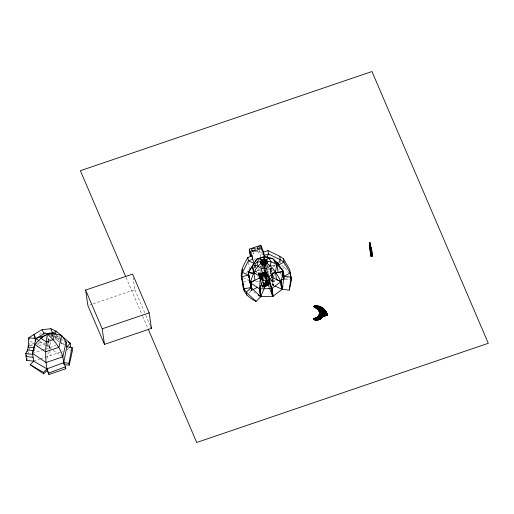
<?xml version="1.0" encoding="UTF-8"?>
<svg xmlns="http://www.w3.org/2000/svg" width="514" height="514" viewBox="0 0 514 514"><rect width="100%" height="100%" fill="white"/><g stroke="black" fill="none" stroke-linecap="round" stroke-linejoin="round"><path stroke-width="0.39" stroke-dasharray="2.57 1.93" d="M263.727 275.722L265.796 274.656L265.847 270.171L266.387 275.645M267.119 281.563L267.094 285.675L265.834 285.72L265.879 280.014M265.905 279.34L265.956 273.634L266.695 273.609M269.111 287.525L266.766 281.293L266.785 286.092L266.265 286.112L266.336 280.13M266.342 279.385L266.361 276.269M266.445 281.499L266.355 285.7M266.406 280.914L266.49 273.737M266.689 279.995L266.573 285.694M266.74 275.51L266.753 274.013M266.785 286.092L266.817 281.184M266.882 275.607L266.901 274.013M266.901 275.729L266.92 274.129M267.19 275.986L267.216 273.589M28.064 354.146L28.752 351.023M28.919 350.246L29.953 345.562L29.382 341.675L34.046 342.202M35.042 348.55L33.943 351.929M46.883 345.864L48.188 339.927L47.622 336.04M46.922 358.631L48.297 352.386M48.978 349.263L50.693 341.457M51.721 336.773L52.235 334.434M258.85 273.647L258.246 274.02L258.85 273.647L259.075 275.202M258.838 274.36L258.972 273.744L267.524 274.707M258.889 275.009L258.985 274.579M265.873 275.742L266.008 275.125M267.074 281.094L265.931 286.285L264.691 286.144L265.982 280.091M266.143 279.353L266.792 276.384M266.959 275.639L267.28 274.161M264.691 286.144L265.995 280.214M266.162 279.468L267.299 274.283M266.875 281.46L263.11 286.96L266.689 281.37L265.629 286.651L265.115 286.594L266.419 280.657M266.387 281.293L265.205 286.202M266.766 280.58L265.423 286.227M253.897 252.747L253.505 254.07L253.254 252.374L252.56 253.627M259.429 274.013L259.242 274.431M262.615 275.697L262.153 272.548L263.412 269.734M263.727 269.021L264.659 266.882L263.528 265.777M267.415 266.766L268.661 263.913M263.92 278.935L265.173 276.082M266.978 281.723L264.794 286.716L263.611 286.394L265.777 281.28M263.611 286.394L265.796 281.402M264.1 286.529L266.284 281.537M266.496 281.068L264.016 286.896L264.504 287.024L267.004 281.319M264.138 286.812L266.637 281.107M264.344 286.863L266.843 281.164M266.984 281.197L264.485 286.902L263.997 286.773M278.806 269.856L279.43 268.43M37.644 345.093L39.385 341.951M246.412 273.146L249.502 268.61M259.397 276.834L258.799 273.866L260.039 272.047M264.671 266.13L263.785 266.779L265.018 275.054L266.091 275.343L266.67 274.495L266.374 274.058L265.23 274.103L264.922 274.553L264.016 268.334M267.325 281.659L263.708 286.966L262.622 286.478L265.77 281.711M262.622 286.478L266.239 281.171M267.498 281.139L263.444 287.23L263.001 287.024L266.618 281.723M263.444 287.23L267.518 281.261M272.484 278.614L271.822 279.436M272.073 279.565L272.336 279.179M272.092 279.687L272.356 279.295M272.838 279.764L273.371 285.598L272.921 285.392L272.279 278.787M54.709 339.632L57.182 337.094L56.758 334.177M59.303 341.797L56.803 340.107L60.273 336.548M68.715 348.248L67.231 349.777L72.474 350.368M260.29 266.888L261.375 265.777M270.788 273.666L270.223 269.779L270.563 269.432L271.411 272.805M264.71 275.767L266.824 273.602M267.338 273.075L275.221 264.986M270.955 269.696L270.223 269.779M248.872 293.083L251.442 290.449L251.121 288.264M262.288 285.726L266.637 281.261M262.307 285.842L266.657 281.383M267.049 281.646L262.101 286.998L262.493 287.262L268.16 281.473M262.101 286.998L267.852 281.158M268.019 281.267L262.32 286.786M273.538 275.652L274.637 274.527M262.493 287.262L268.141 281.351M271.096 280.83L271.919 279.989L271.116 280.952M271.733 280.644C271.193 281.768 272.234 279.719 270.46 279.783M274.919 265.391L273.891 266.355L273.551 264.023M255.76 271.848L256.158 271.559L255.831 271.238M265.822 278.106L266.625 277.521M39.347 334.659L42.559 332.545M33.866 343.044L29.953 345.562L33.057 345.916M255.85 271.443L259.917 269.336M263.303 267.582L264.659 266.882L260.071 266.361M263.316 272.555L262.243 273.249L263.316 272.555L265.507 275.716M263.933 275.382L262.622 273.487L263.052 273.127L265.68 276.917M262.622 273.487L263.052 273.127M282.623 268.436L284.685 267.364L284.255 264.402M265.854 278.607L266.753 278.145M262.705 284.615L266.927 282.43L265.802 281.325M252.021 290.397L251.314 290.262L251.892 290.217L251.622 288.354M287.917 277.431L284.473 279.211L289.915 279.828M89.404 305.123L92.43 304.089M93.188 303.832L134.854 289.665L133.152 277.997M254.931 251.802L258.022 250.748L259.981 252.123M254.044 259.242L255.522 258.741M49.858 335.282L51.349 334.775M34.772 344.496L42.97 341.707M48.188 339.927L50.423 339.169M54.895 337.647L60.858 335.616M259.93 269.921L255.631 271.379L259.583 275.247M38.955 345.665L45.328 343.5M46.048 343.256L50.359 341.791M264.594 272.844L263.406 273.249L264.575 272.728L265.854 275.8M264.286 273.249L263.817 273.538L264.286 273.249L265.866 276.937M32.549 353.407L42.032 350.182M42.758 349.938L44.949 349.192M45.675 348.942L55.885 345.472M60.993 343.737L66.094 342.003M265.892 279.102L266.875 278.774M33.686 361.181L39.52 359.202M40.246 358.952L44.622 357.461M45.354 357.217L62.856 351.261M270.801 265.751L274.637 265.051M266.374 275.53L265.886 273.069L264.646 273.294L266.997 285.109L268.224 284.756L266.997 285.109M264.665 273.416L265.886 273.069M265.089 273.756L265.597 273.66M262.403 271.341L265.796 274.656L272.034 273.512M243.206 281.595L248.667 280.599M266.246 279.539L266.978 279.404M271.508 281.588L276.082 280.753M274.502 281.261L274.418 280.837L273.904 280.927L273.988 281.357L274.502 281.261L274.187 279.282M267.421 285.443L267.916 285.231L267.421 285.443L265.07 273.634L265.577 273.538L267.935 285.354M249.881 290.738L251.442 290.449L255.4 293.121M43.26 332.513L46.054 332.378M264.819 266.522L264.28 266.708L264.369 267.177L264.453 265.866M264.954 267.569L263.888 267.28M266.715 273.731L265.956 273.634M266.766 285.97L266.265 286.112M253.184 265.584L257.013 266.014M258.799 273.866L267.543 274.829M258.895 274.296L267.447 275.266M258.857 274.482L267.518 275.42M258.94 274.579L267.531 275.543M258.902 274.765L266.515 275.671M258.87 274.887L265.089 275.594M260.315 275.093L264.98 275.62M255.805 281.171L258.979 281.531M263.753 282.07L266.927 282.43L264.434 288.136L263.618 282.578M264.678 286.022L265.931 286.285M269.381 268.096L271.655 268.719M266.625 268.88L270.422 269.914L272.812 273.364M267.64 275.523L261.716 273.917L263.457 275.594M261.735 274.039L266.914 275.446M261.555 274.45L265.995 275.658M261.472 274.63L265.346 275.62M260.116 274.335L264.626 275.543M259.056 274.322L264.479 275.716M260 274.752L262.962 275.555M263.592 286.272L264.794 286.716M268.237 268.494L274.669 271.405M265.796 274.656L267.158 275.273M260.212 272.953L265.982 275.562M261.671 273.724L265.995 275.684M261.408 274.11L265.012 275.742M261.523 274.283L264.408 275.588M260.007 273.744L264.427 275.71M261.26 274.527L263.978 275.755L262.224 273.127M261.183 274.637L263.226 275.562M259.84 274.142L263.239 275.677M266.727 281.659L263.258 286.767M266.355 281.543L267.248 281.948M273.185 285.007L273.634 285.212M272.034 284.737L273.493 285.398M262.603 286.356L263.708 286.966M243.321 277.682L248.763 280.143M55.088 335.995L59.759 338.829M281.608 265.282L284.685 267.364L288.534 272.921M262.378 273.551L265.558 275.697M262.397 273.666L265.577 275.819M261.42 273.583L264.601 275.735M270.325 279.597L271.636 280.74M261.562 273.769L264.106 275.491M260.945 273.461L264.119 275.607M270.48 279.905L271.752 280.766M261.285 273.994L263.688 275.613L259.075 274.444L259.512 273.435M260.604 273.808L263.592 275.716M261.575 274.508L263.483 275.8M266.49 282.045L267.28 282.578M261.742 286.279L262.718 287.05L261.761 286.401M262.474 287.14L262.082 286.876L266.727 282.257M56.444 335.481L59.663 337.653M60.305 338.09L63.518 340.262M60.401 339.266L64.263 341.874M59.932 342.215L64.301 345.17M39.668 341.187L44.821 344.663M45.463 345.1L52.537 349.88M53.186 350.31L62.194 356.395M59.238 340.326L54.587 336.304L56.803 340.107M59.823 340.827L64.475 344.849M255.625 264.71L256.756 265.815M262.153 272.548L265.539 275.864L263.335 272.677M262.172 272.671L264.993 275.433M261.922 273.165L265.725 276.834M261.812 273.249L264.202 275.498M262.159 273.647L265.552 276.956M261.639 273.377L263.9 275.588M263.804 275.793L261.523 273.461L261.87 275.825M264.35 276.224L266.83 278.787M265.719 277.804L266.843 278.909M255.799 264.652L256.839 265.789M46.967 344.695L49.325 347.702L48.387 340.756M280.201 273.043L281.486 274.894M262.885 272.915L266.817 278.594M264.678 275.722L262.866 272.793M265.115 276.352L266.425 278.247M262.693 273.011L265.314 276.802M265.751 277.431L266.625 278.697M264.479 275.825L262.673 272.889M264.916 276.455L266.233 278.35M262.603 273.364L264.35 275.889M264.787 276.519L266.117 278.537L264.369 276.012M264.408 276.281L266.612 279.565M257.308 250.993L258.266 252.451L258.022 250.748M267.762 281.364L268.706 283.58M264.106 273.011L267.261 280.393M267.576 281.126L268.526 283.342M265.031 275.369L264.087 272.889M265.333 276.063L266.515 278.832M267.653 281.685L267.588 281.235M263.894 273.082L265.475 276.776M265.789 277.509L268.629 284.152M264.826 275.44L263.875 272.966M265.121 276.134L267.19 280.978M267.486 281.666L268.674 284.435M263.798 273.416L264.704 275.613M264.98 276.185L268.552 284.602M263.386 273.127L264.35 275.465M264.652 276.082L268.122 284.197M253.736 266.952L254.366 268.43M134.854 289.665L145.488 314.51M145.803 315.236L150.808 326.93M126.084 277.464L142.391 315.564M142.699 316.29L148.334 329.448M51.516 333.58L52.698 336.349M51.895 334.865L52.781 336.94M267.601 281.64L268.237 284.878M265.391 273.281L267.73 284.974M265.173 273.326L267.511 285.013M251.134 288.913L251.442 290.449M280.451 261.163L280.67 262.648M273.737 276.172L274.078 278.504M273.223 276.262L273.564 278.594M273.673 279.282L273.988 281.357M271.347 268.398L271.912 272.285M272.349 278.601L273.371 285.598M270.563 268.096L271.238 272.761M272.137 278.903L273.056 285.199M272.015 279.173L272.921 285.392M270.563 269.432L271.186 273.93M270.081 267.582L270.962 273.609M267.023 265.14L267.248 266.695M266.76 265.147L266.991 266.702M269.028 286.099L269.207 287.339M268.43 283.008L268.995 286.896M267.036 274.45L267.261 276.005M268.372 283.381L268.938 287.268M266.58 271.777L267.261 276.442M266.297 271.63L266.907 275.825M266.47 273.621L266.535 274.026M265.539 268.006L266.625 275.684M265.603 269.844L266.509 276.063M265.295 269.901L266.091 275.343M265.237 270.017L265.802 273.904M265.115 269.991L266.136 276.988M266.246 277.733L266.702 280.875M265.378 273.165L265.436 273.57M264.17 265.789L264.369 267.177M267.094 285.675L265.834 285.72M264.093 266.329L265.481 275.369M263.663 264.324L265.25 275.208M261.799 252.528L262.365 256.415M265.629 286.651L265.115 286.594M259.698 250.183L260.688 256.987M263.881 282.758L264.671 288.2M263.586 282.398L264.376 287.84M262.044 273.975L262.268 275.53M263.393 282.623L264.19 288.071M261.799 273.744L262.14 276.147M263.329 283.818L263.894 287.705M261.716 273.654L262.056 275.986M259.975 269.002L260.2 270.557M259.313 273.731L259.442 274.135M259.236 273.904L259.294 274.309M257.893 267.646L259.017 275.343M255.137 264.562L255.593 267.672M254.925 265.012L255.374 268.122M255.689 269.844L255.959 271.707M254.719 265.16L255.175 268.269M254.52 265.308L254.976 268.417M248.596 262.391L249.393 267.833M51.715 334.948L51.94 336.497M48.303 340.705L49.55 349.257M49.665 350.034L50.456 355.482M47.969 337.672L48.277 339.985"/><path stroke-width="0.77" d="M248.943 277.56L248.313 272.677C250.671 266.336 256.55 259.827 263.952 262.018C272.548 265.192 276.821 274.168 281.113 281.582L271.713 288.489L259.551 288.919L260.29 276.866L261.594 268.693L263.952 262.018L264.164 257.013L264.781 256.415L272.754 258.581L277.361 262.795L283.342 271.437L281.113 281.582L282.244 289.356L272.85 296.263L260.682 296.694L258.041 294.907M263.155 265.134L264.093 262.995L264.145 258.51M264.684 264.639L264.729 260.9M320.646 317.087L320.646 318.802L319.387 318.847L319.451 311.555M319.496 309.28L319.509 306.768L320.787 306.845L319.509 306.768M319.959 314.048L319.946 319.117M320.01 310.058L320.042 306.871M320.228 310.051L320.267 306.864M320.749 310.032L320.768 306.723M35.607 341.662L35.813 338.578L34.033 334.428L42.135 329.635L50.802 328.722L56.334 331.26L70.27 343.301L70.701 346.218L69.705 347.233M274.951 286.06L282.244 289.356L289.241 290.147L291.04 277.085L290.243 273.088L283.934 262.179L283.439 258.78L279.738 256.28L267.967 250.601L263.656 252.066L264.151 255.464L268.469 254L280.233 259.686L283.934 262.179L278.427 265.031M63.967 364.606L69.217 365.197L68.934 363.257L72.05 347.451L66.801 346.86L66.094 342.003L61.603 335.366L54.33 333.759L47.339 334.1L40.914 338.321L34.772 344.496L32.549 353.407L33.686 361.181L46.986 368.859L48.978 374.462L65.747 368.756L65.464 366.81L63.685 362.666L66.801 346.86L70.27 343.301L68.401 342.035M26.445 355.039L26.124 356.504L33.121 357.294M27.255 351.377L28.54 345.504M63.877 363.957C63.35 351.955 56.18 341.72 47.339 334.1C45.457 346.076 44.911 358.342 47.198 370.311L43.729 373.871L30.217 364.741L33.686 361.181L26.689 360.391L27.036 358.83M55.332 334.139L56.334 331.26L52.582 332.873L43.915 333.779L35.813 338.578L32.549 353.407L46.067 362.537L62.836 356.832L66.094 342.003L64.809 341.129M52.235 334.434L52.582 332.873L50.802 328.722M54.33 333.759L53.026 339.69L46.318 341.977L40.914 338.321L42.405 337.814M61.603 335.366L59.001 347.233L45.585 351.794L34.772 344.496M69.217 365.197L72.474 350.368L72.05 347.451M264.119 288.849L260.682 296.694L256.062 301.435C246.913 296.7 242.82 292.312 242.428 281.743C239.004 272.947 243.604 264.909 247.87 257.43L252.188 255.966L249.264 249.142L260.733 245.236L263.656 252.066M256.062 301.435L246.392 292.273L243.996 288.817L241.67 276.558L242.563 272.497L248.371 260.836L247.87 257.43M263.515 262.101L264.337 261.819L264.235 262.294L263.515 262.101L263.817 264.183M282.115 289.549L281.242 281.389L280.535 281.576L281.666 289.35L282.115 289.549L280.978 281.775L276.513 279.507L275.382 271.733L276.943 264.626L272.754 258.581L268.719 258.246L264.164 257.013L256.749 259.146L252.419 265.494L253.556 273.268L248.358 272.465L248.262 272.895L248.866 272.516L248.358 272.465L248.815 275.575M282.931 286.234L282.244 289.356L284.049 276.294L282.469 273.57M289.241 290.147L291.47 280.001L291.04 277.085L284.049 276.294L290.243 273.088M318.23 319.155L319.483 319.419L318.23 319.155L319.535 313.225M320.511 308.773L320.832 307.288L322.092 307.552L320.832 307.288M318.243 319.278L319.387 314.086M320.524 308.895L320.852 307.411M319.406 316.367L318.796 319.618M320.71 310.437L321.366 307.468M319.464 317.132L319.014 319.644M320.929 310.462L321.584 307.494M321.462 309.396L321.77 307.796L321.256 307.738M321.443 310.52L322.072 307.43M370.363 250.543L369.322 243.206L369.617 242.781L370.151 242.929L370.909 248.037L370.035 248.069L369.38 242.955M372.374 256.107L371.346 247.825L370.478 247.24L369.598 247.889L370.832 256.165L371.905 256.454L372.483 255.599L371.346 247.825M251.102 288.116L250.305 282.674C252.753 274.874 255.612 265.352 263.952 262.018C271.848 259.352 278.877 265.616 283.342 271.437L272.812 273.364L271.919 277.425L268.16 280.188L263.296 280.361L259.602 277.862L259.197 275.864M266.907 257.565L268.469 254L267.967 250.601M259.486 288.438L260.444 296.623L260.926 296.758L259.975 288.566L259.486 288.438L260.682 296.694L251.018 287.532L248.686 275.273L242.563 272.497L242.068 269.098M259.975 288.566L259.307 288.849L261.42 284.64L260.29 276.866L253.82 272.491L252.419 265.494M260.444 296.623L261.112 296.34M278.048 264.678L280.233 259.686L279.738 256.28M317.144 319.406L318.346 319.849L317.144 319.406L319.329 314.414M321.52 309.422L322.143 307.995L323.338 308.439L322.143 307.995M317.164 319.528L319.348 314.536M321.533 309.544L322.162 308.117M319.522 315.378L317.691 319.939M321.398 311.099L322.644 308.246M318.796 317.575L317.896 319.997M321.603 311.156L322.856 308.304M321.957 310.726L322.837 308.182M322.098 310.764L323.036 308.625L322.548 308.496L323.049 308.747L322.117 310.886M322.092 311.291L323.319 308.316M255.464 261.697L256.749 259.146L264.781 256.415M26.689 360.391L25.7 353.593L27.576 349.912L33.789 350.619M262.731 276.474L263.296 280.361L259.551 288.919L250.305 282.674L248.313 272.677L252.766 266.143M281.242 281.389L280.535 281.576M281.666 289.35L281.248 284.3M316.155 319.483C317.729 320.575 316.084 320.569 319.322 314.844M322.034 310.867L323.39 308.875L324.475 309.37L323.139 311.478M316.174 319.605L319.342 314.966M322.053 310.989L323.39 308.875M318.879 316.495L316.663 320.093M322.496 311.188L323.852 309.203M318.622 317.241L316.855 320.177M322.689 311.278L324.045 309.287M322.67 312.017L324.475 309.37M369.322 243.206L370.202 243.18M43.729 373.871L43.517 372.412L46.986 368.859L63.685 362.666L68.934 363.257M263.952 262.018L266.265 259.647L268.719 258.246L271.109 261.703L270.223 265.764L266.464 268.526L261.594 268.693L257.899 266.201L257.103 262.204L259.576 258.574L261.69 259.808L263.952 262.018L266.464 268.526L268.803 276.564L271.713 288.489L272.85 296.263L269.42 288.251M261.922 265.218L263.547 263.547L264.813 264.402M261.343 264.414L264.093 262.995L267.203 259.808M262.532 277.997L261.446 279.108L261.106 276.776M276.294 263.894L277.361 262.795L274.386 261.992M277.554 262.93L276.828 263.007L277.162 262.667L277.554 262.93L276.461 263.952M324.97 314.24L325.285 313.771L324.97 314.24L313.842 306.659L314.658 305.824L325.484 313.244L324.668 314.086L325.484 313.244M313.855 306.781L314.658 305.824M314.497 306.595C313.424 306.787 316.02 306.607 316.406 307.88M319.361 310.726L320.036 310.038M315.294 319.412L316.271 320.183L315.294 319.412L319.65 314.947M322.914 311.6L324.546 309.929L325.503 310.572L323.891 312.371M315.313 319.535L319.123 315.628M322.933 311.722L324.546 309.929M318.429 317.009L315.75 320.087M323.325 311.992L324.957 310.315M323.859 311.574L324.887 310.52L325.298 310.912L324.887 310.52M317.511 318.243L315.917 320.196M323.492 312.101L325.124 310.43M324.141 311.767L325.111 310.308M323.871 312.249L325.503 310.572M260.29 276.866L268.803 276.564L275.382 271.733M370.086 247.812L370.909 248.037M371.236 248.333L370.157 248.699L369.598 247.889M315.705 305.682L314.748 306.517L315.705 305.682L319.091 308.998L316.875 305.689L315.776 306.254M319.374 311.24L320.177 310.649M319.13 316.001L314.607 319.329L319.11 315.879M324.283 312.082L325.574 311.131L326.396 312.037L323.634 314.112M324.302 312.204L325.574 311.131M316.226 318.699L314.979 319.933M323.987 313L325.921 311.574M323.479 313.611L326.062 311.715M323.666 313.791L326.107 311.998L326.049 311.593M323.614 313.99L326.377 311.914M324.745 314.517L323.788 315.358L324.745 314.517L322.484 312.313M324.514 315.133L324.135 315.551L324.514 315.133L322.824 313.476M250.305 282.674L261.665 276.795M251.23 288.303L250.633 282.257L250.177 282.488L250.973 287.93M252.849 289.723L257.777 287.165M315.795 306.376L316.887 305.811M318.205 316.868L314.08 319.008L318.192 316.746M323.698 313.9L326.448 312.473L327.09 313.489L322.837 315.769M323.717 314.022L326.448 312.473M315.712 318.667L314.33 319.38L314.484 319.817M323.968 314.388L326.724 312.962M324.077 314.542L326.833 313.122M322.741 315.545L327.09 313.489M322.818 315.647L326.949 313.508L326.692 313.142L326.949 313.508M323.865 315.795L322.786 316.483L323.865 315.795L321.244 312.004M323.171 316.72L323.602 316.367L323.171 316.72L317.466 308.387M48.766 373.01L65.464 366.81M85.626 290.082L132.586 274.11L149.163 312.84L151.431 328.395L104.47 344.367L87.894 305.637L85.626 290.082L102.202 328.819L104.47 344.367M260.733 245.236L261.234 248.641L249.759 252.541L251.513 256.64M34.419 347.74L28.206 347.04L28.816 337.788L35.813 338.578L46.209 335.038M48.11 334.396L52.582 332.873L53.867 333.74M102.202 328.819L149.163 312.84M269.715 288.283L269.227 288.45L269.053 288.046M271.296 288.168L271.79 288.001L271.957 288.405L273.095 296.18L272.606 296.347L271.296 288.168L272.606 296.347M271.957 288.405L271.469 288.572L269.94 284.338L268.803 276.564M272.433 295.942L272.921 295.775L271.79 288.001M318.127 305.856L316.958 306.383L318.127 305.856L319.727 309.666M317.35 306.55L317.838 306.383L317.369 306.672M319.856 312.03L319.798 310.861M318.217 317.087L313.746 318.609L318.205 316.965M324.167 314.934L327.148 313.925L327.585 315.024L322.284 316.791M317.646 317.742L313.932 319.303M322.863 315.969L327.334 314.446M323.685 315.885L327.412 314.619M323.621 316.007L327.379 314.729L327.322 314.324M322.233 316.675L327.585 315.024M322.304 316.913L327.502 315.018M321.693 317.446L322.863 316.92L321.693 317.446L318.205 309.21M322.574 317.446C321.841 318.436 323.107 316.039 321.629 315.236M260.206 262.551L264.093 262.995L267.216 262.423M241.67 276.558L248.686 275.273M283.298 271.225L282.784 271.321L282.867 271.745L283.381 271.649L283.298 271.225L284.178 277.091M281.421 279.77L283.709 279.353M243.996 288.817L251.018 287.532L246.392 292.273L246.816 295.19M319.438 306.203L318.217 306.55L319.438 306.203L320.235 310.218M320.55 318.237L321.777 317.89L320.55 318.237L318.821 309.544M320.974 318.577C321.944 318.879 319.657 316.393 320.228 314.799L320.171 319.104M283.381 271.649L278.074 272.401L276.943 264.626M248.313 272.677L255.805 273.525M321.276 307.86L321.77 307.796M25.7 353.593L32.697 354.384M371.616 255.015L372.181 255.169M260.701 259.679L264.093 262.995L266.817 264.222M281.113 281.582L271.919 277.425L271.469 274.315M281.929 288.964L282.379 289.164M323.409 308.998L324.495 309.486M30.217 364.741L43.517 372.412M324.565 310.051L325.523 310.694M314.337 306.286L325.189 313.874M314.195 306.434L325.047 314.022L319.644 310.372M319.04 309.961L314.176 306.312M313.842 306.659L324.951 314.118M35.813 338.578L39.025 340.75M325.593 311.253L326.396 312.037M315.724 305.804L319.11 309.12M322.503 312.428L324.764 314.639M317.453 308.715L319.708 310.925M320.273 311.478L324.231 315.345L327.148 313.925M317.337 308.798L324.116 315.429M315.859 307.5L324.135 315.551M315.879 307.623L323.788 315.358M260.142 262.461L262.969 265.224M314.587 319.207L315.39 319.991M40.844 336.869L41.782 338.071M316.875 305.689L319.496 309.479M321.263 312.126L323.884 315.917M318.185 308.567L316.418 305.92M319.496 310.462L323.473 316.431M317.119 307.404L316.226 306.023M318.23 308.856L323.28 316.534M318.031 308.953L318.911 310.218M320.222 312.114L321.97 314.639M317.523 308.786L322.786 316.483M314.06 318.886L314.677 319.785M281.91 275.51L284.049 278.594M250.434 282.861L250.177 282.488L254.95 280.265L253.82 272.491M283.439 258.78L289.748 269.689L290.564 275.279M370.472 247.986L371.905 256.454M327.328 314.613L327.521 315.14M321.603 313.97L322.882 317.042M317.658 306.145L318.918 309.094M320.183 312.049L322.593 317.568M321.546 315.416L322.394 317.209M317.446 306.216L318.712 309.165M319.657 311.381L322.227 317.568L320.742 314.105M318.551 309.434L322.105 317.736M313.726 318.487L314.15 319.464M313.913 319.181L314.086 319.579M261.234 248.641L264.755 256.878M264.093 262.995L264.98 265.063M271.713 288.489L268.16 280.188L267.595 276.301M272.921 295.775L273.095 296.18M252.098 258.002L254.494 263.605L248.371 260.836L252.682 259.371L252.188 255.966M150.808 326.93L151.431 328.395M125.769 276.725L80.39 170.706L371.975 71.523L488.3 343.294L196.714 442.477L148.334 329.448M65.156 367.375L65.747 368.756M42.135 329.635L43.915 333.779M47.198 370.311L48.978 374.462M370.729 255.664L370.832 256.165M321.308 315.551L321.79 318.012M318.943 306.415L319.567 309.531M320.344 313.431L321.321 318.391M318.725 306.453L319.194 308.792M319.817 311.908L321.102 318.429M319.367 310.54L319.792 312.608M290.667 276.005L291.47 280.001M283.921 279.096L284.004 279.52L282.938 272.272M273.281 273.062L273.364 273.487L272.857 273.583L272.767 273.152M249.598 281.222L249.907 282.758M241.175 273.152L244.426 291.734M370.151 242.929L370.857 247.787M370.048 243.405L370.755 248.262M369.919 242.769L370.119 244.156M370.324 245.551L370.626 247.632M369.9 243.45L370.613 248.313M369.617 242.781L370.465 248.358M369.476 243.424L370.183 248.281M370.157 248.699L371.294 256.473M327.392 314.497L327.45 314.902M326.814 313L326.872 313.405M326.705 312.84L326.763 313.244M325.908 311.452L325.966 311.857M324.938 310.193L325.002 310.597M324.032 309.165L324.09 309.569M323.839 309.081L323.897 309.486M322.625 308.124L322.689 308.528M321.565 307.372L321.623 307.777M321.346 307.346L321.404 307.751M320.248 306.742L320.306 307.147M320.029 306.749L320.087 307.154M318.931 306.293L318.988 306.697M320.646 318.802L319.387 318.847M318.706 306.331L318.77 306.736M317.639 306.023L317.697 306.428M317.427 306.093L317.491 306.498M315.3 305.978L324.405 315.217L315.133 306.1M314.324 306.164L314.382 306.569M314.555 319.926L314.317 319.676M281.094 284.338L281.421 286.555M281.524 287.294L281.8 289.157M272.137 273.84L272.369 275.395M271.54 288.084L272.677 295.858M264.389 258.568L264.954 262.455M264.671 262.397L265.012 264.729M264.337 261.819L264.845 265.288M264.235 262.294L264.639 265.07L264.106 261.665M264.093 262.346L264.395 264.427M263.81 261.048L264.254 264.479M263.804 261.671L264.003 263.065M263.566 261.844L263.875 263.926M262.14 276.076L262.705 279.963M259.731 288.502L260.926 296.758M249.264 249.142L250.324 256.428M250.883 282.623L251.796 288.842M250.864 283.182L251.513 287.615M250.742 283.034L251.423 287.699M249.226 276.063L249.451 277.618M34.599 338.315L34.033 334.428L28.816 337.788L29.041 339.343M267.46 261.375L267.017 263.406L265.134 264.787L262.705 264.871L260.855 263.624L260.457 261.626L261.69 259.808L263.984 259.03L266.265 259.647L267.46 261.375M263.052 280.291L262.872 280.708L263.361 280.843L263.541 280.426L263.052 280.291M272.054 277.232L271.79 277.618L272.234 277.823L272.497 277.431L272.054 277.232M259.474 277.676L259.017 277.913L259.274 278.28L259.724 278.048L259.474 277.676M268.411 280.104L267.916 280.271L268.09 280.676L268.578 280.509L268.411 280.104M320.318 319.104L319.817 319.239L320.318 319.104M319.162 319.657L318.654 319.599L319.162 319.657M318.037 320.036L317.549 319.901L318.037 320.036M324.218 309.627L323.769 309.428L324.218 309.627M316.984 320.235L316.534 320.036L316.984 320.235M316.033 320.273L315.635 320.01L316.033 320.273M315.21 320.164L314.883 319.843L315.21 320.164M257.855 248.782A1.6 0.861 -23.2 0 0 260.026 247.279A1.6 0.861 -23.2 0 0 257.687 247.253A1.6 0.861 -23.2 0 0 257.855 248.782M252.586 250.838A2.075 1.112 -23.2 0 0 255.291 248.827A2.075 1.112 -23.2 0 0 252.175 248.93A2.075 1.112 -23.2 0 0 252.586 250.838"/></g></svg>
